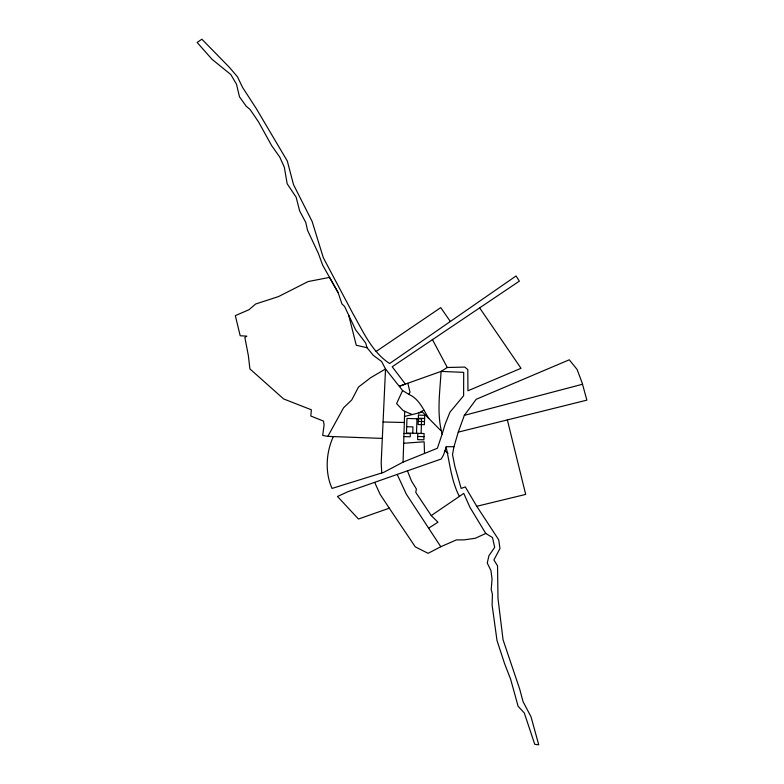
<?xml version="1.0" encoding="UTF-8"?>
<svg xmlns="http://www.w3.org/2000/svg" width="784" height="784" viewBox="0 0 784 784"><rect width="100%" height="100%" fill="white"/><g stroke="black" fill="none" stroke-linecap="round" stroke-linejoin="round"><path stroke-width="1.18" d="M458.258 432.131L586.873 400.144L582.159 382.915L577.073 369.421L569.272 359.797L476.202 399.291L464.344 415.344L458.258 432.131L453.956 446.713L446.057 446.713C449.742 463.324 451.398 480.857 459.346 496.429L431.249 515.568L415.775 492.372L416.392 488.991L411.473 481.004L407.415 470.772M333.327 436.59C326.036 452.456 324.801 472.448 332.044 488.432L383.68 472.37L403.074 462.119L404.681 411.296L403.015 410.444L396.606 403.574L402.584 390.54L385.532 368.97L381.573 361.483L373.341 355.377L367.039 347.704L365.687 343.029L355.564 329.721L344.558 306.397L341.932 303.937L338.198 292.765L329.545 277.379L308.092 281.574L278.536 296.568L255.692 303.986L248.979 309.729L235.337 315.629L240.198 335.758L246.833 336.14L244.863 337.502L248.342 355.515L249.91 368.901L283.641 398.948L311.366 409.787L310.807 416.02L323.488 421.086L324.086 424.967L322.694 435.424L327.839 436.384L382.278 438.403M412.747 433.18L412.952 426.917L406.69 426.721M416.51 433.307L416.98 418.754M417.843 433.346L417.637 439.608L423.899 439.804L424.105 433.552L406.484 432.984L406.955 418.431L421.596 418.901L421.126 433.454M403.074 462.119L437.394 448.242L442.137 434.081C436.58 413.942 439.912 392.294 441.088 371.4L447.282 367.49L464.775 367.079L467.793 369.578L467.95 390.775L521.027 368.294L479.553 307.759M453.956 446.713L452.515 454.583L454.857 466.392L461.159 488.442L465.294 486.903L476.77 506.288L498.722 539.833L499.976 548.545L493.9 559.943L497.536 565.832L497.987 598.447L503.044 639.715L519.743 689.254L523.026 701.592L531.013 716.782L538.735 744.8L534.776 744.359L524.29 712.97L518.116 706.286L510.609 679.14L504.553 663.578L496.997 640.499L492.107 605.013L492.421 594.262L491.205 589.558L492.048 579.033L490.941 570.576L487.256 563L488.922 555.709L494.684 547.369L492.479 537.53L485.757 533.443L469.9 507.248L463.746 493.381L459.346 496.429M442.137 434.081L445.047 424.448L449.977 412.149L463.618 395.724L463.697 372.371L441.088 371.4L399.536 386.189L405.397 384.091L392.206 366.765L519.371 281.123L516.048 275.978L389.628 363.531C371.714 351.869 362.914 331.024 352.633 313.081L323.322 257.73L312.14 221.48L293.53 184.671L287.297 161.024L256.299 108.584L242.521 87.338L237.523 76.881L229.428 67.375L201.89 39.2L197.127 42.454L211.994 59.261L230.829 74.568L236.513 84.26L239.463 96.755L246.137 106.154L250.106 109.525L258.524 121.863L271.646 145.618L279.78 157.114L284.347 167.276L287.169 183.799L296.136 197.166L299.645 210.935L305.838 222.578L307.524 230.28L318.343 253.359L322.694 265.198L338.198 292.765M446.184 447.154L443.528 454.936L441.206 459.012L347.978 491.676L337.483 496.478L358.455 519.028L389.295 508.189L415.265 546.85L428.123 553.328L440.794 546.732L456.386 539.902L464.04 539.882L475.359 538.255L485.757 533.443M428.76 418.411C423.301 409.562 419.058 398.772 408.846 394.381L410.003 392.206L407.837 383.229M327.839 436.384L343.568 407.788L351.761 399.928L358.484 387.071L370.714 377.672L385.532 368.97L381.191 462.785L381.739 472.987M376.095 351.497L440.745 307.622L450.339 321.479M428.858 528.034L437.972 522.213L431.249 515.568M418.823 412.923L423.83 410.14M464.344 415.344L582.522 384.258M404.515 416.451L422.439 412.031L440.686 430.445M476.77 506.288L525.682 494.41L507.366 419.91M403.652 443.254L424.144 441.804L424.516 453.456M383.023 421.988L404.319 422.498M418.333 418.244L424.595 418.45M418.235 421.371L424.487 421.576M404.054 433.454L410.316 433.65L410.208 436.786L403.946 436.58M417.745 436.472L424.007 436.678M367.039 347.704L356.259 345.264L348.664 315.09M404.681 411.296L412.227 414.55M402.584 390.54L408.846 394.381M444.93 450.82L448.007 453.26M389.295 508.189L380.191 494.469L374.762 482.591M440.794 546.732L406.396 494.273L397.135 474.349M432.307 339.354L447.282 367.49M418.431 415.108L418.127 424.507L424.389 424.703L424.693 415.314L418.431 415.108"/></g></svg>
